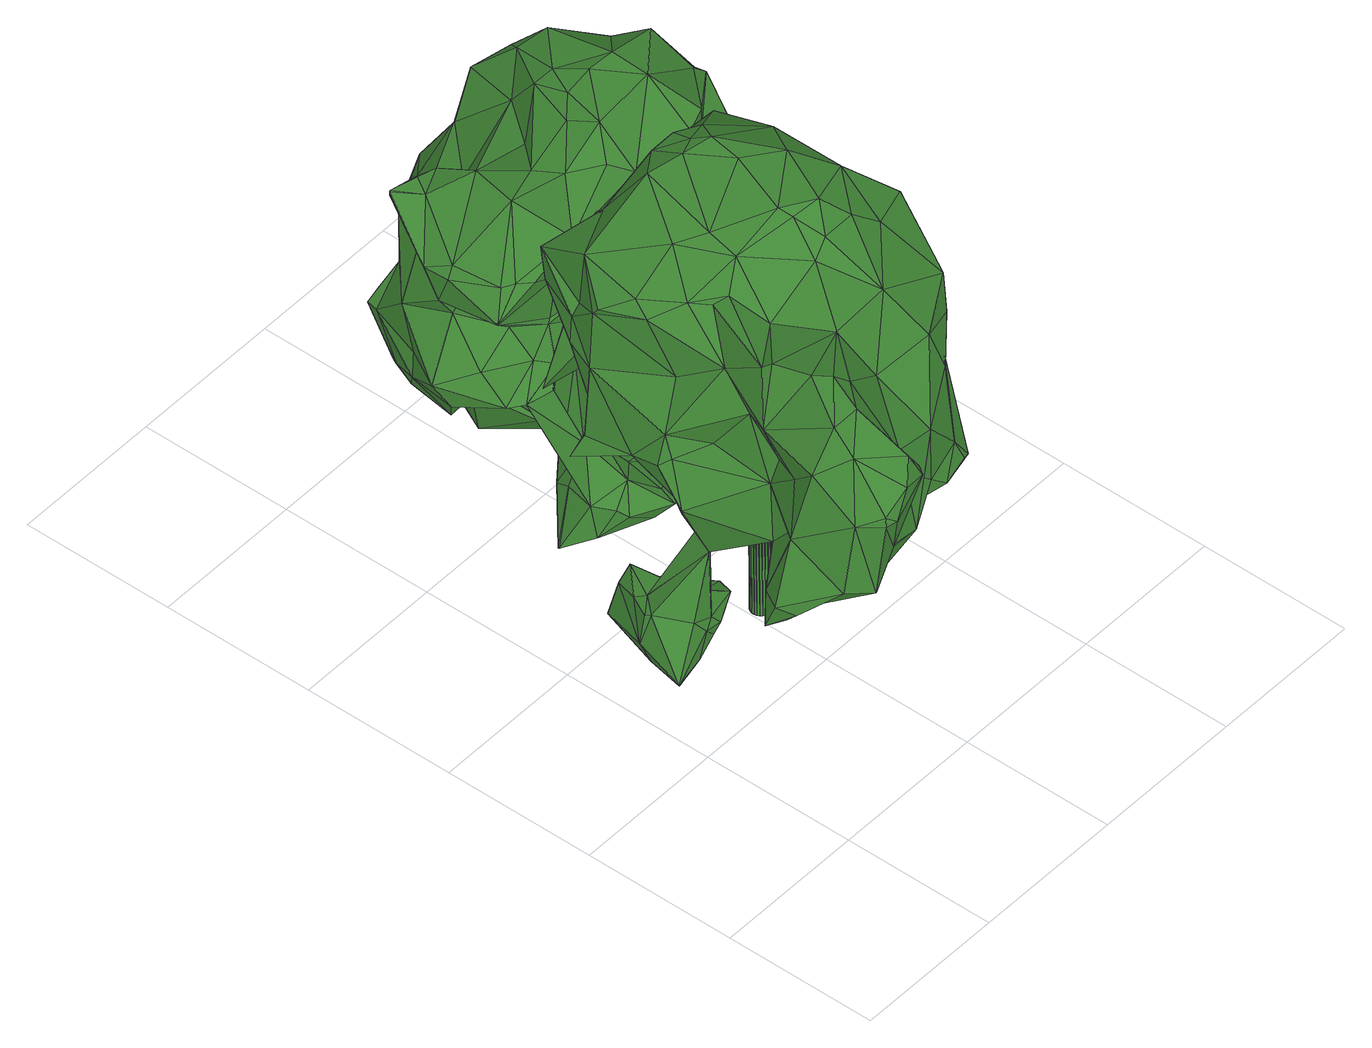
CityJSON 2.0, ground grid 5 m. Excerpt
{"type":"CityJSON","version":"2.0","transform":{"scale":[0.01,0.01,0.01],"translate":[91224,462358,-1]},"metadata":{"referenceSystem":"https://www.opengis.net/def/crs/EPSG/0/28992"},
"CityObjects":{
"tree1":{"type":"SolitaryVegetationObject","attributes":{"gtid":194,"crown_width_m":12.07,"crown_median_z":7.19,"trunk_H_m":7.9,"trunk_DBH_m":0.658,"trunk_radius_m":0.329,"trunk_base_height_m":-0.71,"original_gtid":"198"},"geometry":[{"type":"Solid","lod":"3","boundaries":[[[[0,1,2]],[[3,4,5]],[[6,3,7]],[[8,9,10]],[[11,12,13]],[[0,14,1]],[[15,16,17]],[[18,1,14]],[[16,15,19]],[[20,21,22]],[[23,24,25]],[[26,27,28]],[[29,28,27]],[[2,30,0]],[[31,32,33]],[[3,5,34]],[[35,36,37]],[[38,39,40]],[[41,42,43]],[[44,45,46]],[[19,45,44]],[[29,31,47]],[[46,48,49]],[[50,51,52]],[[53,54,55]],[[56,57,58]],[[59,17,60]],[[61,62,63]],[[64,65,66]],[[67,68,69]],[[70,71,72]],[[70,73,71]],[[74,8,75]],[[76,77,53]],[[78,79,80]],[[42,81,26]],[[82,83,23]],[[84,83,82]],[[41,81,42]],[[85,86,4]],[[1,87,2]],[[47,31,33]],[[88,89,90]],[[5,91,34]],[[92,93,94]],[[9,7,3]],[[95,24,23]],[[96,95,23]],[[13,97,98]],[[99,22,100]],[[21,100,22]],[[101,102,103]],[[54,103,102]],[[70,104,105]],[[50,106,51]],[[107,51,106]],[[18,87,1]],[[99,87,18]],[[108,8,74]],[[109,81,41]],[[110,111,112]],[[110,112,113]],[[93,114,94]],[[115,105,104]],[[18,58,22]],[[116,117,94]],[[58,92,117]],[[92,94,117]],[[35,101,36]],[[118,27,26]],[[119,120,121]],[[122,89,108]],[[90,89,122]],[[85,89,123]],[[52,124,50]],[[114,125,94]],[[53,77,54]],[[126,112,111]],[[127,10,34]],[[72,71,128]],[[49,129,46]],[[119,121,130]],[[131,132,133]],[[134,133,132]],[[135,17,16]],[[136,137,138]],[[139,140,99]],[[99,18,22]],[[141,61,91]],[[142,91,61]],[[58,117,20]],[[143,61,19]],[[19,61,144]],[[145,110,113]],[[81,109,146]],[[22,58,20]],[[147,148,149]],[[150,151,152]],[[70,105,73]],[[153,107,154]],[[155,136,156]],[[147,157,51]],[[70,158,104]],[[159,160,161]],[[21,162,163]],[[117,164,20]],[[70,72,165]],[[91,63,79]],[[166,167,168]],[[96,23,169]],[[83,169,23]],[[12,11,170]],[[113,170,11]],[[171,158,70]],[[172,130,121]],[[121,173,172]],[[145,174,110]],[[110,174,111]],[[3,6,4]],[[62,79,63]],[[3,34,10]],[[90,68,88]],[[128,162,164]],[[117,116,164]],[[66,118,81]],[[26,81,118]],[[120,119,139]],[[114,93,175]],[[176,83,84]],[[43,176,41]],[[41,176,109]],[[89,88,123]],[[120,139,100]],[[113,177,178]],[[113,112,177]],[[74,122,108]],[[179,147,51]],[[80,180,132]],[[122,74,181]],[[52,182,124]],[[138,137,49]],[[85,123,86]],[[181,151,69]],[[91,79,78]],[[134,180,183]],[[19,44,143]],[[80,183,180]],[[95,32,79]],[[19,135,16]],[[184,138,185]],[[8,108,9]],[[10,9,3]],[[97,186,187]],[[108,188,9]],[[189,190,26]],[[28,189,26]],[[26,190,42]],[[9,188,7]],[[6,7,188]],[[42,190,43]],[[188,108,89]],[[47,28,29]],[[190,169,43]],[[161,191,158]],[[12,170,59]],[[6,188,85]],[[148,147,126]],[[147,192,126]],[[188,89,85]],[[190,189,169]],[[193,78,194]],[[193,194,131]],[[66,134,118]],[[40,39,145]],[[156,30,155]],[[154,102,195]],[[196,30,156]],[[0,30,196]],[[49,137,136]],[[64,197,130]],[[8,198,75]],[[170,178,177]],[[155,23,199]],[[156,200,196]],[[201,202,203]],[[54,77,166]],[[76,166,77]],[[48,46,36]],[[48,36,101]],[[64,66,146]],[[46,129,204]],[[46,204,44]],[[65,130,172]],[[127,142,205]],[[97,206,186]],[[133,134,173]],[[80,194,78]],[[207,194,80]],[[160,145,11]],[[113,11,145]],[[195,101,35]],[[114,175,208]],[[28,209,189]],[[210,55,54]],[[21,163,100]],[[116,128,164]],[[210,107,106]],[[202,201,93]],[[124,55,50]],[[172,134,65]],[[66,65,134]],[[128,116,125]],[[100,139,99]],[[82,211,197]],[[144,212,60]],[[155,25,136]],[[93,201,124]],[[129,24,204]],[[67,123,68]],[[88,68,123]],[[126,111,213]],[[126,213,148]],[[208,214,114]],[[214,215,114]],[[5,216,91]],[[217,218,204]],[[49,48,138]],[[51,157,52]],[[13,161,160]],[[181,75,152]],[[160,40,145]],[[48,101,185]],[[219,196,220]],[[219,220,184]],[[184,220,200]],[[160,11,13]],[[20,162,21]],[[153,221,222]],[[71,73,163]],[[31,29,223]],[[75,181,74]],[[126,177,112]],[[143,62,61]],[[115,224,105]],[[212,61,141]],[[75,198,152]],[[225,226,227]],[[207,80,132]],[[154,195,153]],[[206,228,187]],[[53,14,76]],[[170,113,178]],[[87,99,140]],[[177,126,170]],[[147,179,192]],[[154,210,54]],[[202,58,57]],[[229,221,230]],[[60,12,59]],[[143,44,62]],[[62,44,79]],[[2,130,211]],[[120,163,73]],[[133,224,115]],[[37,45,19]],[[46,45,37]],[[96,169,189]],[[101,103,185]],[[184,185,103]],[[27,223,29]],[[121,120,231]],[[48,185,138]],[[103,232,184]],[[76,167,166]],[[179,51,233]],[[170,192,59]],[[78,141,91]],[[85,4,6]],[[159,161,158]],[[234,224,133]],[[234,133,173]],[[105,224,73]],[[134,172,173]],[[150,152,142]],[[58,202,92]],[[121,231,173]],[[0,76,14]],[[192,170,126]],[[206,193,131]],[[206,131,161]],[[212,193,206]],[[78,193,212]],[[161,98,206]],[[13,98,161]],[[24,129,25]],[[33,209,47]],[[33,32,209]],[[124,203,55]],[[53,55,203]],[[14,56,18]],[[58,18,56]],[[166,168,219]],[[153,35,221]],[[2,211,30]],[[206,98,228]],[[87,140,2]],[[139,119,140]],[[202,93,92]],[[212,141,78]],[[151,150,67]],[[123,67,150]],[[72,128,125]],[[73,224,120]],[[155,30,211]],[[39,213,174]],[[216,5,4]],[[230,221,19]],[[195,35,153]],[[14,53,56]],[[64,130,65]],[[196,168,0]],[[136,138,200]],[[138,184,200]],[[213,208,175]],[[136,200,156]],[[19,15,230]],[[230,15,17]],[[132,180,134]],[[182,52,157]],[[182,157,148]],[[100,163,120]],[[59,227,226]],[[60,17,135]],[[76,0,167]],[[60,135,144]],[[152,151,181]],[[40,159,165]],[[124,201,203]],[[23,25,199]],[[197,211,130]],[[101,195,102]],[[175,93,182]],[[40,160,159]],[[144,61,212]],[[107,153,222]],[[222,225,107]],[[176,84,109]],[[213,175,148]],[[37,19,221]],[[37,221,35]],[[94,125,116]],[[27,183,80]],[[0,168,167]],[[103,54,166]],[[222,230,225]],[[225,227,233]],[[225,233,107]],[[148,157,149]],[[147,149,157]],[[179,233,192]],[[232,219,184]],[[103,219,232]],[[192,233,227]],[[192,227,59]],[[51,107,233]],[[2,140,119]],[[130,2,119]],[[124,182,93]],[[17,235,230]],[[59,235,17]],[[154,107,210]],[[176,43,169]],[[83,176,169]],[[34,142,127]],[[91,142,34]],[[229,230,222]],[[82,23,155]],[[155,199,25]],[[82,155,211]],[[82,109,84]],[[135,19,144]],[[37,36,46]],[[175,182,148]],[[173,231,234]],[[234,231,224]],[[224,231,120]],[[215,125,114]],[[207,131,194]],[[72,125,215]],[[168,196,219]],[[166,219,103]],[[67,69,151]],[[127,205,10]],[[196,200,220]],[[198,205,152]],[[154,54,102]],[[10,205,198]],[[10,198,8]],[[90,69,68]],[[49,136,25]],[[128,71,162]],[[49,25,129]],[[216,4,86]],[[96,189,209]],[[82,146,109]],[[197,146,82]],[[133,115,191]],[[133,191,131]],[[79,236,223]],[[79,32,236]],[[236,32,31]],[[223,236,31]],[[131,191,161]],[[145,39,174]],[[203,202,57]],[[56,53,57]],[[203,57,53]],[[229,222,221]],[[210,106,55]],[[50,55,106]],[[60,212,206]],[[187,186,206]],[[118,183,27]],[[134,183,118]],[[104,158,115]],[[191,115,158]],[[228,98,97]],[[79,237,80]],[[152,205,142]],[[60,97,12]],[[13,12,97]],[[97,60,206]],[[228,97,187]],[[86,123,216]],[[122,69,90]],[[79,223,237]],[[80,237,27]],[[223,27,237]],[[159,158,171]],[[207,132,131]],[[81,146,66]],[[197,64,146]],[[79,44,217]],[[24,95,217]],[[24,217,204]],[[79,217,95]],[[213,111,174]],[[122,181,69]],[[171,165,159]],[[171,70,165]],[[39,38,213]],[[208,213,38]],[[38,214,208]],[[238,214,38]],[[165,214,238]],[[38,40,238]],[[40,165,238]],[[142,61,63]],[[142,63,150]],[[165,72,214]],[[214,72,215]],[[216,63,91]],[[230,235,225]],[[226,225,235]],[[226,235,59]],[[204,218,44]],[[217,44,218]],[[28,47,209]],[[96,209,95]],[[95,209,32]],[[150,63,216]],[[123,150,216]],[[71,163,162]],[[162,20,164]],[[239,240,241]],[[239,241,242]],[[242,241,243]],[[242,243,244]],[[241,240,245]],[[241,245,243]],[[243,245,246]],[[243,246,244]],[[245,240,247]],[[245,247,246]],[[246,247,248]],[[246,248,244]],[[247,240,249]],[[247,249,248]],[[248,249,250]],[[248,250,244]],[[249,240,251]],[[249,251,250]],[[250,251,252]],[[250,252,244]],[[251,240,253]],[[251,253,252]],[[252,253,254]],[[252,254,244]],[[253,240,255]],[[253,255,254]],[[254,255,256]],[[254,256,244]],[[255,240,257]],[[255,257,256]],[[256,257,258]],[[256,258,244]],[[257,240,259]],[[257,259,258]],[[258,259,260]],[[258,260,244]],[[259,240,261]],[[259,261,260]],[[260,261,262]],[[260,262,244]],[[261,240,263]],[[261,263,262]],[[262,263,264]],[[262,264,244]],[[263,240,265]],[[263,265,264]],[[264,265,266]],[[264,266,244]],[[265,240,267]],[[265,267,266]],[[266,267,268]],[[266,268,244]],[[267,240,269]],[[267,269,268]],[[268,269,270]],[[268,270,244]],[[269,240,271]],[[269,271,270]],[[270,271,272]],[[270,272,244]],[[271,240,273]],[[271,273,272]],[[272,273,274]],[[272,274,244]],[[273,240,275]],[[273,275,274]],[[274,275,276]],[[274,276,244]],[[275,240,277]],[[275,277,276]],[[276,277,278]],[[276,278,244]],[[277,240,279]],[[277,279,278]],[[278,279,280]],[[278,280,244]],[[279,240,281]],[[279,281,280]],[[280,281,282]],[[280,282,244]],[[281,240,283]],[[281,283,282]],[[282,283,284]],[[282,284,244]],[[283,240,285]],[[283,285,284]],[[284,285,286]],[[284,286,244]],[[285,240,287]],[[285,287,286]],[[286,287,288]],[[286,288,244]],[[287,240,239]],[[287,239,288]],[[288,239,242]],[[288,242,244]]]]}]},
"tree2":{"type":"SolitaryVegetationObject","attributes":{"gtid":197,"crown_width_m":10.41,"crown_median_z":4.59,"trunk_H_m":5.49,"trunk_DBH_m":0.434,"trunk_radius_m":0.217,"trunk_base_height_m":-0.9,"original_gtid":"201"},"geometry":[{"type":"Solid","lod":"3","boundaries":[[[[289,290,291]],[[292,293,294]],[[295,296,297]],[[298,299,300]],[[301,302,303]],[[304,305,306]],[[307,308,309]],[[310,311,312]],[[313,314,315]],[[313,315,316]],[[317,318,319]],[[320,319,318]],[[321,322,323]],[[324,322,321]],[[325,326,327]],[[318,328,329]],[[321,330,331]],[[332,333,334]],[[335,336,337]],[[318,338,339]],[[340,338,318]],[[341,342,343]],[[344,345,307]],[[346,347,294]],[[348,294,347]],[[349,345,344]],[[331,324,321]],[[350,351,352]],[[350,353,351]],[[313,316,321]],[[354,355,356]],[[357,358,298]],[[359,360,361]],[[348,292,294]],[[362,292,348]],[[363,364,365]],[[293,366,346]],[[367,368,369]],[[370,371,372]],[[373,299,374]],[[373,374,375]],[[356,376,354]],[[377,354,376]],[[378,379,380]],[[322,324,381]],[[336,382,383]],[[384,381,385]],[[386,387,388]],[[389,390,391]],[[392,391,390]],[[350,319,320]],[[393,394,395]],[[382,396,397]],[[362,398,399]],[[310,400,311]],[[401,311,400]],[[307,345,402]],[[403,404,405]],[[328,318,339]],[[384,322,381]],[[363,406,407]],[[408,409,371]],[[410,411,412]],[[407,382,336]],[[413,393,414]],[[413,414,415]],[[292,416,293]],[[417,393,418]],[[323,322,384]],[[298,358,419]],[[420,334,333]],[[421,422,423]],[[407,406,396]],[[297,296,424]],[[363,335,364]],[[425,426,423]],[[381,427,385]],[[346,316,347]],[[428,385,427]],[[429,430,370]],[[431,432,406]],[[431,406,363]],[[433,309,434]],[[431,435,436]],[[333,337,336]],[[437,337,333]],[[438,373,375]],[[315,439,316]],[[437,332,440]],[[348,347,441]],[[332,442,440]],[[305,304,443]],[[331,366,444]],[[348,441,445]],[[348,445,362]],[[437,333,332]],[[446,447,448]],[[449,450,451]],[[400,314,452]],[[453,435,454]],[[293,416,366]],[[320,455,456]],[[457,458,442]],[[332,459,460]],[[442,458,440]],[[461,440,458]],[[461,364,440]],[[462,463,464]],[[464,465,466]],[[334,465,464]],[[414,467,415]],[[468,469,470]],[[471,379,467]],[[436,472,432]],[[473,474,399]],[[380,450,378]],[[438,475,373]],[[401,476,477]],[[380,477,476]],[[478,393,417]],[[395,479,311]],[[480,353,350]],[[456,353,480]],[[335,337,440]],[[440,337,437]],[[398,362,481]],[[399,416,292]],[[399,292,362]],[[398,473,399]],[[320,318,329]],[[427,381,324]],[[316,330,321]],[[419,449,482]],[[483,326,484]],[[378,450,449]],[[316,346,330]],[[331,330,346]],[[346,366,331]],[[485,486,487]],[[331,444,324]],[[401,477,488]],[[489,395,488]],[[384,469,468]],[[474,351,490]],[[403,367,404]],[[295,297,491]],[[295,491,492]],[[424,491,297]],[[375,493,438]],[[494,495,492]],[[364,335,440]],[[431,363,365]],[[431,365,496]],[[487,497,498]],[[492,349,344]],[[442,460,457]],[[299,491,300]],[[473,499,317]],[[424,300,491]],[[349,492,491]],[[336,383,333]],[[500,501,502]],[[336,335,407]],[[363,407,335]],[[317,319,473]],[[503,499,501]],[[474,490,416]],[[464,332,334]],[[332,464,459]],[[474,352,351]],[[477,471,488]],[[294,293,346]],[[394,479,395]],[[451,504,505]],[[452,505,504]],[[362,506,507]],[[445,506,362]],[[428,508,509]],[[510,511,411]],[[510,411,512]],[[366,416,444]],[[512,411,513]],[[370,408,371]],[[474,319,352]],[[462,514,463]],[[485,397,515]],[[305,443,417]],[[443,516,417]],[[459,334,517]],[[334,420,517]],[[517,420,518]],[[384,519,323]],[[483,484,496]],[[359,372,360]],[[374,454,375]],[[438,493,520]],[[521,301,303]],[[522,301,521]],[[499,523,501]],[[306,305,415]],[[370,524,429]],[[480,350,320]],[[503,317,499]],[[525,508,428]],[[488,395,401]],[[311,401,395]],[[432,431,436]],[[301,526,302]],[[355,354,522]],[[503,340,317]],[[342,527,528]],[[529,528,497]],[[461,483,364]],[[365,364,483]],[[456,455,508]],[[461,530,483]],[[406,472,396]],[[406,432,472]],[[496,365,483]],[[415,531,494]],[[383,382,518]],[[328,339,532]],[[380,476,452]],[[473,319,474]],[[329,509,455]],[[320,329,455]],[[466,465,462]],[[444,490,351]],[[416,490,444]],[[407,396,382]],[[497,528,527]],[[514,389,533]],[[534,295,495]],[[477,379,471]],[[380,379,477]],[[529,487,486]],[[529,486,535]],[[329,408,509]],[[536,535,537]],[[320,456,480]],[[433,434,538]],[[298,419,539]],[[470,540,408]],[[470,408,370]],[[541,513,289]],[[492,542,543]],[[414,393,489]],[[494,543,306]],[[492,543,494]],[[444,351,324]],[[332,460,442]],[[464,463,429]],[[542,544,543]],[[372,355,360]],[[493,435,545]],[[468,514,384]],[[463,514,468]],[[532,376,546]],[[532,546,328]],[[342,387,343]],[[384,385,540]],[[495,531,534]],[[296,547,424]],[[300,424,547]],[[457,460,530]],[[399,474,416]],[[426,524,423]],[[458,530,461]],[[457,530,458]],[[533,519,384]],[[411,537,535]],[[405,404,434]],[[548,549,386]],[[350,352,319]],[[397,550,517]],[[426,551,524]],[[425,423,422]],[[387,552,388]],[[296,295,534]],[[492,495,295]],[[387,520,552]],[[397,553,515]],[[314,505,452]],[[494,306,415]],[[542,492,344]],[[536,529,535]],[[524,372,359]],[[554,387,342]],[[385,428,540]],[[464,466,462]],[[325,327,555]],[[325,555,545]],[[552,545,555]],[[341,343,387]],[[341,387,386]],[[341,498,497]],[[535,412,411]],[[556,557,446]],[[483,558,326]],[[513,411,410]],[[468,470,430]],[[450,380,504]],[[450,504,451]],[[347,310,312]],[[299,475,491]],[[290,389,291]],[[390,389,290]],[[532,448,376]],[[397,485,550]],[[541,550,485]],[[471,489,488]],[[471,467,489]],[[414,489,467]],[[436,435,453]],[[513,290,289]],[[449,419,378]],[[375,454,493]],[[412,559,410]],[[482,559,412]],[[448,377,376]],[[516,556,560]],[[306,544,304]],[[447,538,434]],[[441,561,506]],[[296,534,547]],[[522,361,360]],[[521,361,522]],[[327,361,521]],[[379,531,467]],[[370,372,524]],[[494,531,495]],[[562,541,563]],[[355,409,356]],[[289,462,563]],[[291,462,289]],[[452,476,400]],[[400,476,401]],[[415,467,531]],[[291,389,514]],[[291,514,462]],[[541,512,513]],[[324,351,427]],[[353,427,351]],[[400,310,439]],[[428,427,353]],[[428,353,525]],[[456,508,525]],[[509,508,455]],[[396,472,397]],[[456,525,353]],[[338,556,564]],[[338,340,556]],[[300,547,298]],[[325,545,435]],[[325,435,484]],[[496,435,431]],[[548,388,549]],[[423,524,359]],[[496,484,435]],[[340,560,556]],[[503,560,340]],[[478,507,506]],[[452,504,380]],[[374,535,565]],[[459,530,460]],[[462,465,563]],[[459,465,334]],[[355,522,360]],[[426,425,465]],[[425,563,465]],[[374,539,535]],[[386,566,341]],[[567,568,569]],[[484,326,325]],[[566,568,498]],[[443,544,570]],[[556,443,570]],[[355,372,409]],[[371,409,372]],[[459,517,571]],[[459,558,530]],[[500,417,501]],[[567,404,369]],[[304,544,443]],[[425,422,563]],[[379,378,572]],[[433,573,309]],[[556,573,557]],[[433,557,573]],[[521,303,327]],[[516,443,556]],[[445,441,506]],[[554,520,387]],[[438,520,554]],[[503,501,560]],[[482,449,559]],[[567,369,568]],[[412,535,482]],[[408,546,409]],[[329,546,408]],[[478,417,500]],[[398,502,523]],[[574,307,544]],[[307,570,544]],[[489,393,395]],[[389,519,533]],[[338,564,532]],[[391,519,389]],[[438,554,475]],[[540,428,509]],[[314,313,575]],[[379,572,576]],[[400,315,314]],[[571,558,459]],[[532,339,338]],[[540,509,408]],[[485,368,541]],[[511,403,405]],[[510,403,511]],[[369,498,568]],[[552,555,388]],[[530,558,483]],[[543,544,306]],[[562,563,422]],[[341,527,342]],[[326,361,327]],[[565,485,515]],[[374,453,454]],[[535,486,565]],[[485,565,486]],[[497,527,341]],[[421,359,361]],[[564,446,532]],[[551,426,465]],[[369,404,367]],[[400,439,315]],[[347,316,439]],[[347,439,310]],[[545,520,493]],[[552,520,545]],[[485,487,368]],[[522,354,301]],[[448,526,377]],[[354,377,301]],[[342,577,554]],[[451,559,449]],[[569,568,302]],[[404,567,569]],[[328,546,329]],[[448,447,569]],[[340,318,317]],[[404,569,434]],[[569,447,434]],[[468,430,463]],[[574,344,307]],[[576,572,378]],[[451,505,290]],[[541,571,550]],[[517,550,571]],[[419,576,378]],[[405,402,511]],[[478,506,561]],[[502,398,481]],[[341,566,498]],[[507,502,481]],[[507,481,362]],[[347,312,441]],[[561,479,394]],[[429,463,430]],[[446,448,532]],[[388,548,386]],[[498,369,487]],[[448,569,526]],[[301,377,526]],[[303,549,327]],[[303,568,549]],[[327,549,388]],[[405,308,402]],[[386,549,566]],[[568,566,549]],[[536,537,402]],[[309,308,405]],[[434,309,405]],[[307,402,308]],[[571,541,578]],[[382,397,518]],[[397,517,518]],[[542,344,574]],[[531,379,576]],[[578,558,571]],[[516,560,417]],[[313,392,575]],[[313,321,392]],[[390,575,392]],[[390,314,575]],[[390,505,314]],[[321,391,392]],[[359,421,423]],[[289,563,541]],[[409,546,356]],[[451,290,559]],[[502,501,523]],[[499,398,523]],[[417,560,501]],[[514,533,384]],[[323,519,321]],[[453,553,436]],[[526,569,302]],[[564,556,446]],[[361,562,421]],[[356,546,376]],[[538,557,433]],[[391,321,519]],[[540,469,384]],[[540,470,469]],[[551,465,459]],[[370,430,470]],[[472,436,553]],[[472,553,397]],[[390,579,505]],[[290,505,579]],[[290,579,390]],[[464,551,459]],[[464,429,551]],[[531,547,534]],[[298,547,531]],[[531,357,298]],[[373,475,299]],[[499,473,398]],[[367,403,510]],[[562,422,421]],[[446,557,447]],[[538,447,557]],[[303,302,568]],[[369,368,487]],[[367,510,368]],[[512,368,510]],[[541,368,512]],[[524,551,429]],[[529,536,528]],[[536,345,528]],[[497,487,529]],[[491,475,349]],[[570,573,556]],[[536,402,345]],[[542,574,544]],[[299,539,374]],[[298,539,299]],[[535,539,482]],[[482,539,419]],[[511,402,537]],[[349,475,345]],[[554,345,475]],[[345,554,577]],[[528,345,577]],[[528,577,342]],[[513,410,559]],[[513,559,290]],[[307,573,570]],[[309,573,307]],[[478,500,507]],[[502,507,500]],[[511,537,411]],[[361,580,562]],[[578,580,558]],[[326,580,361]],[[558,580,326]],[[578,541,580]],[[562,580,541]],[[393,478,394]],[[561,394,478]],[[312,311,479]],[[312,479,441]],[[305,418,415]],[[415,418,413]],[[441,479,561]],[[413,418,393]],[[417,418,305]],[[327,388,555]],[[565,515,553]],[[453,565,553]],[[453,374,565]],[[419,358,576]],[[531,576,358]],[[531,358,357]],[[333,518,420]],[[383,518,333]],[[435,493,454]],[[581,582,583]],[[581,583,584]],[[584,583,585]],[[584,585,586]],[[583,582,587]],[[583,587,585]],[[585,587,588]],[[585,588,586]],[[587,582,589]],[[587,589,588]],[[588,589,590]],[[588,590,586]],[[589,582,591]],[[589,591,590]],[[590,591,592]],[[590,592,586]],[[591,582,593]],[[591,593,592]],[[592,593,594]],[[592,594,586]],[[593,582,595]],[[593,595,594]],[[594,595,596]],[[594,596,586]],[[595,582,597]],[[595,597,596]],[[596,597,598]],[[596,598,586]],[[597,582,599]],[[597,599,598]],[[598,599,600]],[[598,600,586]],[[599,582,601]],[[599,601,600]],[[600,601,602]],[[600,602,586]],[[601,582,603]],[[601,603,602]],[[602,603,604]],[[602,604,586]],[[603,582,605]],[[603,605,604]],[[604,605,606]],[[604,606,586]],[[605,582,607]],[[605,607,606]],[[606,607,608]],[[606,608,586]],[[607,582,609]],[[607,609,608]],[[608,609,610]],[[608,610,586]],[[609,582,611]],[[609,611,610]],[[610,611,612]],[[610,612,586]],[[611,582,613]],[[611,613,612]],[[612,613,614]],[[612,614,586]],[[613,582,615]],[[613,615,614]],[[614,615,616]],[[614,616,586]],[[615,582,617]],[[615,617,616]],[[616,617,618]],[[616,618,586]],[[617,582,619]],[[617,619,618]],[[618,619,620]],[[618,620,586]],[[619,582,621]],[[619,621,620]],[[620,621,622]],[[620,622,586]],[[621,582,623]],[[621,623,622]],[[622,623,624]],[[622,624,586]],[[623,582,625]],[[623,625,624]],[[624,625,626]],[[624,626,586]],[[625,582,627]],[[625,627,626]],[[626,627,628]],[[626,628,586]],[[627,582,629]],[[627,629,628]],[[628,629,630]],[[628,630,586]],[[629,582,581]],[[629,581,630]],[[630,581,584]],[[630,584,586]]]]}]}
},
"vertices":[
[975,485,1133],[876,625,1312],[715,479,1268],[60,653,140],[191,665,243],[149,674,298],[165,670,149],[63,654,137],[150,983,141],[107,792,111],[67,800,202],[363,1239,845],[379,1067,798],[216,1091,795],[1035,689,1269],[519,860,509],[489,863,532],[509,927,596],[889,775,1421],[524,760,544],[673,1054,1519],[666,954,1504],[789,883,1488],[440,129,780],[518,310,632],[673,273,707],[138,92,1036],[88,279,910],[111,111,792],[18,276,705],[788,378,1105],[37,328,589],[101,279,615],[73,280,615],[76,765,326],[836,690,633],[783,557,638],[748,649,654],[415,1337,1107],[379,1376,991],[324,1353,1049],[274,22,1129],[189,27,1073],[226,15,1042],[393,555,592],[590,642,678],[649,450,590],[45,224,687],[849,494,656],[727,261,661],[1141,1187,894],[1057,1220,681],[1050,1272,816],[1084,917,1087],[1063,833,868],[1074,1029,996],[935,835,1299],[923,993,1236],[891,1020,1416],[486,1108,710],[400,939,701],[301,752,550],[290,668,560],[223,680,514],[317,319,1334],[286,374,1326],[209,227,1277],[324,785,228],[387,784,213],[315,895,212],[272,1170,1296],[470,1112,1492],[424,1230,1317],[373,941,1404],[246,976,151],[220,984,173],[1023,668,1116],[1003,817,974],[119,694,734],[260,489,643],[256,494,864],[201,151,1212],[433,184,1052],[286,84,865],[389,77,1093],[235,678,191],[251,667,233],[784,649,1394],[389,781,209],[314,793,143],[379,812,183],[218,679,516],[884,1226,1352],[908,1324,1166],[785,1258,1315],[349,235,736],[234,107,759],[190,1080,766],[158,1072,756],[713,708,1470],[616,770,1468],[957,673,637],[997,820,739],[960,648,724],[198,1058,1211],[247,967,1274],[973,1149,908],[875,1016,769],[269,814,109],[337,72,1172],[441,1381,784],[507,1434,833],[446,1393,717],[286,1328,677],[638,1342,1201],[233,914,1237],[657,1178,1468],[728,1133,1474],[132,240,1144],[601,626,1368],[438,768,1417],[427,638,1253],[320,897,157],[348,713,248],[1071,1260,1095],[572,1233,1319],[643,1339,771],[70,784,318],[581,1190,1448],[586,338,596],[500,464,1275],[163,789,932],[317,619,1004],[284,679,1162],[184,459,1141],[434,840,568],[762,264,788],[798,260,704],[827,272,690],[627,726,1453],[664,643,1403],[174,740,656],[130,825,324],[323,676,575],[326,777,568],[404,1331,898],[306,229,1276],[860,1322,605],[817,1351,856],[899,1274,743],[214,746,331],[240,891,275],[192,939,326],[834,908,688],[988,849,724],[604,217,983],[815,343,984],[931,1286,759],[202,1081,1181],[247,1193,1065],[227,1182,988],[194,1084,978],[586,1084,1500],[445,870,1439],[645,1106,1499],[312,1359,1178],[938,640,943],[988,564,1043],[983,518,1013],[285,80,862],[422,1304,676],[274,1189,1099],[264,493,1311],[256,524,1285],[410,1379,943],[770,1293,1035],[369,47,1092],[445,1384,694],[385,1331,660],[855,1281,583],[283,485,940],[298,928,205],[929,1268,957],[194,354,1013],[906,464,736],[880,498,670],[161,1071,752],[119,1087,697],[198,706,134],[181,54,780],[186,23,1042],[261,833,1051],[677,1269,766],[138,795,828],[162,766,854],[952,801,676],[973,472,996],[375,310,1278],[158,951,274],[465,311,890],[891,410,935],[1063,1254,1110],[971,1161,1243],[1039,1070,1098],[524,343,613],[114,860,308],[153,899,792],[281,718,856],[608,1364,1152],[126,216,675],[975,1013,953],[562,375,1120],[186,777,686],[579,1342,982],[451,1320,1169],[453,1316,1171],[220,673,271],[353,369,809],[488,474,819],[921,466,910],[916,444,917],[752,733,652],[799,937,662],[86,367,664],[310,835,1294],[759,990,695],[598,983,724],[722,1101,781],[114,1087,699],[688,790,674],[598,889,535],[377,743,1329],[867,514,822],[867,1221,608],[346,775,1298],[538,947,629],[72,344,615],[246,370,794],[326,1358,1170],[558,753,29],[525,752,29],[557,761,29],[567,765,819],[566,774,818],[534,765,819],[553,769,28],[563,782,818],[548,776,28],[557,789,818],[541,781,28],[550,794,818],[533,784,28],[542,797,818],[524,785,29],[534,798,818],[516,784,29],[525,797,819],[508,780,29],[517,793,819],[501,775,29],[511,788,819],[496,768,29],[506,781,819],[493,760,29],[502,773,819],[492,751,29],[501,764,819],[493,743,30],[503,756,820],[497,735,30],[506,748,820],[502,728,30],[511,741,820],[509,723,30],[518,736,820],[517,720,30],[526,733,820],[526,719,30],[535,732,820],[534,720,29],[543,733,819],[542,724,29],[551,737,819],[549,729,29],[558,742,819],[554,736,29],[563,749,819],[557,744,29],[566,757,819],
[599,1448,596],[775,1316,715],[539,1390,716],[671,1619,1421],[625,1527,1425],[709,1520,1455],[1378,1675,437],[1372,1617,440],[1374,1644,413],[1149,1461,391],[1163,1507,293],[1286,1563,343],[419,1928,333],[483,1918,345],[546,1844,123],[1124,1834,800],[1152,1796,902],[1185,1771,788],[950,1890,465],[919,1870,461],[827,1950,484],[866,1252,1355],[1043,1386,1281],[1026,1417,1288],[630,1362,1173],[797,1285,1039],[816,1301,1165],[631,1289,1268],[613,1916,1076],[541,1983,967],[609,1916,1079],[425,1891,1029],[434,1347,1129],[277,1417,1025],[316,1382,1024],[404,1539,1170],[639,1556,120],[549,1566,210],[517,1752,88],[477,1988,849],[407,1944,867],[565,1337,1314],[478,1412,1298],[319,1187,293],[420,1140,349],[413,1284,400],[466,1084,208],[494,1034,270],[388,1106,251],[647,1951,822],[533,2001,875],[734,1958,841],[812,1864,142],[929,1829,137],[885,1852,107],[1147,1784,369],[1099,1746,315],[593,1385,1426],[811,1399,1434],[797,1513,1459],[1213,1728,345],[420,1820,1106],[438,1694,1163],[472,1770,1060],[333,1785,1092],[355,1920,369],[332,1889,387],[301,1965,594],[1201,1578,582],[1063,1508,520],[281,1650,378],[302,1809,381],[406,1686,352],[791,1737,1416],[666,1151,127],[447,1151,153],[618,1212,101],[571,1484,1386],[574,1653,464],[652,1603,246],[626,1648,210],[166,1623,591],[282,1787,533],[279,1788,435],[1074,1541,171],[936,1417,202],[974,1482,137],[382,1997,565],[417,1982,365],[1109,1271,648],[1180,1383,772],[1156,1211,863],[250,1448,1011],[667,1153,234],[500,1086,288],[200,1416,926],[205,1598,981],[730,1883,118],[884,1850,103],[686,1823,94],[561,1367,839],[643,1313,886],[549,1359,957],[551,1361,961],[1075,1640,1107],[1040,1576,1225],[1050,1475,1146],[757,1186,202],[735,1253,227],[759,1841,1310],[721,1789,1359],[933,1311,1180],[1053,1281,1091],[923,1794,461],[710,1754,496],[639,1884,431],[835,1849,471],[700,1143,151],[695,1136,187],[239,1791,744],[289,1924,601],[907,1455,617],[882,1640,484],[1009,1458,498],[1083,1572,931],[1160,1510,931],[1209,1689,826],[621,1642,1389],[988,1839,1021],[1040,1704,954],[1044,1414,463],[457,1239,372],[359,1630,421],[427,1578,505],[347,1578,497],[1310,1584,348],[457,1529,566],[338,1555,548],[229,1601,1016],[205,1684,976],[225,1407,598],[258,1527,635],[713,1222,106],[767,1202,143],[768,1980,552],[756,1970,448],[774,1384,119],[810,1244,161],[360,1129,282],[1034,1589,110],[831,1262,1292],[331,1172,174],[973,1525,1410],[259,1248,141],[1083,1858,774],[456,1513,1263],[918,1621,1359],[620,1859,594],[663,1966,451],[503,1965,509],[986,1368,532],[1055,1261,689],[901,1284,751],[962,1265,992],[826,1302,170],[865,1410,173],[336,1877,1010],[283,1870,1091],[260,1252,139],[297,1240,130],[412,1288,398],[358,1297,272],[355,1245,126],[385,1367,675],[356,1420,675],[270,1372,600],[350,1346,614],[349,1342,617],[1256,1523,838],[357,1508,746],[301,1597,894],[269,1635,784],[1234,1460,872],[788,1205,175],[697,1933,1212],[642,1742,1247],[1078,1603,252],[1031,1260,1027],[1176,1314,916],[1008,1768,1180],[1031,1419,1286],[372,1847,1091],[825,1780,1316],[1003,1412,491],[537,1320,97],[594,1362,91],[729,1462,225],[921,1507,203],[752,1633,220],[1202,1436,961],[1187,1469,966],[545,1612,1235],[1274,1654,346],[1324,1760,447],[905,1543,98],[1224,1650,596],[1252,1627,577],[624,1283,83],[869,1735,181],[732,1792,137],[715,1907,1144],[994,1792,1189],[965,1851,1049],[971,1813,1206],[824,1896,965],[1023,1302,806],[871,1299,904],[922,1623,1357],[884,1720,1297],[281,1870,1076],[349,1809,931],[689,1556,482],[861,1680,484],[690,1549,478],[714,1507,575],[409,1412,778],[827,1351,208],[958,1748,867],[513,1317,305],[507,1209,309],[424,1399,954],[911,1707,116],[451,1843,340],[360,1845,361],[946,1810,1160],[192,1576,521],[279,1868,1090],[446,1960,338],[878,1820,154],[939,1729,161],[908,1655,187],[380,1358,230],[1225,1569,593],[510,1923,654],[418,1416,792],[1272,1598,554],[980,1522,333],[1093,1718,325],[924,1678,468],[689,1972,460],[1048,1485,364],[228,1650,852],[640,1512,409],[1171,1736,594],[1176,1735,596],[1081,1783,624],[748,1574,108],[406,1942,685],[1292,1578,448],[701,1859,111],[607,1843,126],[670,1454,224],[263,1394,591],[799,1737,114],[825,1301,174],[1014,1761,137],[628,1694,124],[826,1891,766],[759,1977,560],[471,1426,282],[920,1412,603],[832,1892,963],[1023,1562,1328],[457,1603,489],[562,1493,559],[619,1833,721],[881,1383,209],[730,1881,123],[480,1723,334],[608,1842,131],[611,1911,412],[982,1834,671],[502,1366,302],[1120,1327,660],[871,1841,504],[1025,1734,495],[675,1466,1088],[1109,1359,648],[1012,1762,142],[510,1438,278],[733,1354,854],[566,1590,253],[747,1603,10],[725,1602,10],[746,1608,11],[737,1587,560],[736,1592,560],[715,1586,559],[743,1613,11],[734,1598,560],[740,1618,11],[730,1602,560],[735,1621,11],[726,1605,560],[730,1623,11],[720,1607,560],[724,1624,11],[715,1608,560],[719,1623,11],[709,1607,560],[714,1620,10],[704,1605,560],[709,1617,10],[700,1601,560],[706,1612,10],[696,1597,559],[704,1607,10],[694,1591,559],[703,1601,10],[694,1586,559],[704,1596,10],[695,1580,559],[707,1591,9],[697,1575,559],[710,1586,9],[701,1571,559],[715,1583,9],[705,1567,559],[720,1581,9],[710,1565,559],[726,1580,9],[716,1565,559],[731,1581,10],[722,1566,559],[736,1584,10],[727,1568,559],[741,1587,10],[731,1571,559],[744,1592,10],[734,1576,560],[746,1597,10],[736,1581,560]
]}
